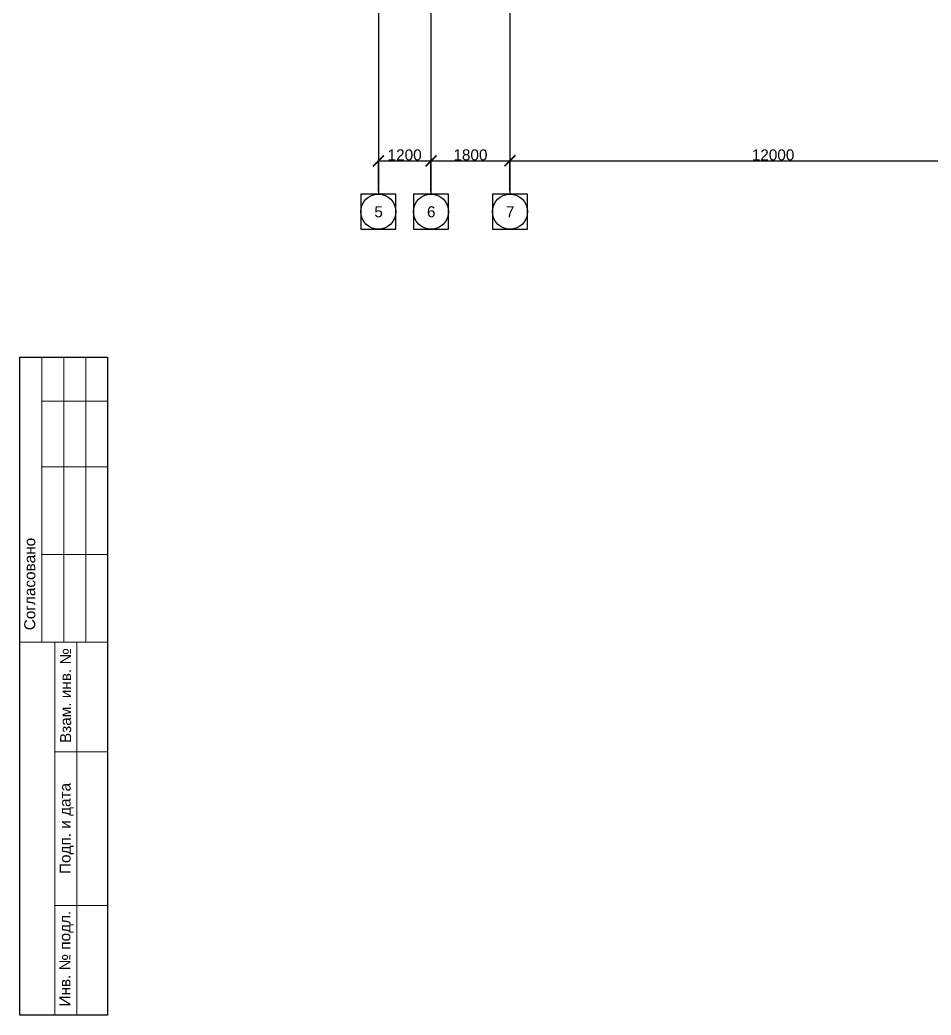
# Model space of a CAD drawing. Header units: metres. Extents: x 0.2 to 41.7, y -0.2 to 56.7.
# Drawn here: x 0.2 to 20.97, y 0.2 to 22.89 of the extents above; entities that cross this region are included whole.
import ezdxf
from ezdxf.enums import TextEntityAlignment as Align

# ---------------------------------------------------------------- set-up
doc = ezdxf.new("R2010")
doc.units = ezdxf.units.M
doc.linetypes.add('ACAD_ISO04W100', pattern=[30, 24, -3, 0, -3])
doc.layers.add('Level 63', color=7, linetype='Continuous', lineweight=0)
for name, color, linetype in [('YOLO_STAMP', 1, 'Continuous'), ('YOLO_TABLE', 1, 'Continuous'), ('Оси', 30, 'Continuous'), ('Осн надпись', 7, 'Continuous'), ('размеры оси', 163, 'Continuous')]:
    doc.layers.add(name, color=color, linetype=linetype)
doc.styles.get("Standard").update_dxf_attribs({"font": 'arial.ttf'})
doc.styles.add('Style-Arial', font='arial.ttf')
doc.dimstyles.new('100', dxfattribs={"dimtxt": 0.25, "dimasz": 0.25, "dimexe": 0.0125, "dimexo": 0.0625, "dimgap": 0.0065, "dimtad": 1, "dimlfac": 1000, "dimtxsty": 'Standard', "dimblk": 'ARCHTICK', "dimcen": 0.25, "dimadec": 0, "dimazin": 0, "dimtfac": 1, "dimtmove": 0, "dimatfit": 3, "dimldrblk": 'ARCHTICK', "dimfxl": 1, "dimarcsym": 0})

# ---------------------------------------------------------------- blocks, each defined once
blk = doc.blocks.new('_ArchTick')
at = {"color": 0, "linetype": 'ByBlock', "const_width": 0.15}
blk.add_lwpolyline([(-0.5, -0.5), (0.5, 0.5)], dxfattribs=at)
blk = doc.blocks.new('*D50')
at = {"layer": 'Defpoints', "color": 0, "transparency": 16777216}
for p in [(9.571, 19.676), (8.371, 18.919), (9.571, 18.919)]:
    blk.add_point(p, dxfattribs=at)
at = {"layer": 'размеры оси', "color": 0, "lineweight": -2, "transparency": 16777216}
for p, q in [((8.371, 18.982), (8.371, 19.689)), ((8.371, 19.676), (9.571, 19.676)), ((9.571, 18.982), (9.571, 19.689))]:
    blk.add_line(p, q, dxfattribs=at)
at = {"layer": 'размеры оси', "color": 0, "lineweight": -2, "transparency": 16777216, "xscale": 0.25, "yscale": 0.25, "zscale": 0.25, "rotation": 180}
blk.add_blockref('_ArchTick', (8.371, 19.676), dxfattribs=at)
at = {"layer": 'размеры оси', "color": 0, "lineweight": -2, "transparency": 16777216, "xscale": 0.25, "yscale": 0.25, "zscale": 0.25}
blk.add_blockref('_ArchTick', (9.571, 19.676), dxfattribs=at)
at = {"layer": 'размеры оси', "color": 0, "transparency": 16777216, "insert": (8.971, 19.811), "char_height": 0.25, "attachment_point": 5}
blk.add_mtext('1200', dxfattribs=at)
blk = doc.blocks.new('*D51')
at = {"layer": 'Defpoints', "color": 0, "transparency": 16777216}
for p in [(11.371, 19.676), (9.571, 18.919), (11.371, 18.919)]:
    blk.add_point(p, dxfattribs=at)
at = {"layer": 'размеры оси', "color": 0, "lineweight": -2, "transparency": 16777216}
for p, q in [((9.571, 18.982), (9.571, 19.689)), ((9.571, 19.676), (11.371, 19.676)), ((11.371, 18.982), (11.371, 19.689))]:
    blk.add_line(p, q, dxfattribs=at)
at = {"layer": 'размеры оси', "color": 0, "lineweight": -2, "transparency": 16777216, "xscale": 0.25, "yscale": 0.25, "zscale": 0.25, "rotation": 180}
blk.add_blockref('_ArchTick', (9.571, 19.676), dxfattribs=at)
at = {"layer": 'размеры оси', "color": 0, "lineweight": -2, "transparency": 16777216, "xscale": 0.25, "yscale": 0.25, "zscale": 0.25}
blk.add_blockref('_ArchTick', (11.371, 19.676), dxfattribs=at)
at = {"layer": 'размеры оси', "color": 0, "transparency": 16777216, "insert": (10.471, 19.811), "char_height": 0.25, "attachment_point": 5}
blk.add_mtext('1800', dxfattribs=at)
blk = doc.blocks.new('*D52')
at = {"layer": 'Defpoints', "color": 0, "transparency": 16777216}
for p in [(23.371, 19.676), (11.371, 18.919), (23.371, 18.919)]:
    blk.add_point(p, dxfattribs=at)
at = {"layer": 'размеры оси', "color": 0, "lineweight": -2, "transparency": 16777216}
for p, q in [((11.371, 18.982), (11.371, 19.689)), ((11.371, 19.676), (23.371, 19.676)), ((23.371, 18.982), (23.371, 19.689))]:
    blk.add_line(p, q, dxfattribs=at)
at = {"layer": 'размеры оси', "color": 0, "lineweight": -2, "transparency": 16777216, "xscale": 0.25, "yscale": 0.25, "zscale": 0.25, "rotation": 180}
blk.add_blockref('_ArchTick', (11.371, 19.676), dxfattribs=at)
at = {"layer": 'размеры оси', "color": 0, "lineweight": -2, "transparency": 16777216, "xscale": 0.25, "yscale": 0.25, "zscale": 0.25}
blk.add_blockref('_ArchTick', (23.371, 19.676), dxfattribs=at)
at = {"layer": 'размеры оси', "color": 0, "transparency": 16777216, "insert": (17.371, 19.811), "char_height": 0.25, "attachment_point": 5}
blk.add_mtext('12000', dxfattribs=at)

msp = doc.modelspace()

# ---------------------------------------------------------------- linework, layer by layer
msp.add_line((2.198828, 15.201571), (2.198828, 0.201571))
at = {"layer": 'Level 63', "color": 7, "linetype": 'Continuous', "lineweight": 13}
for p, q in [((0.198828, 15.201571), (2.198828, 15.201571)), ((0.198828, 15.201571), (0.198828, 8.701571)), ((0.698828, 15.201571), (0.698828, 8.701571)), ((1.198828, 15.201571), (1.198828, 8.701571)), ((1.698828, 15.201571), (1.698828, 8.701571)), ((0.698828, 14.201571), (2.198828, 14.201571)), ((0.698828, 12.701571), (2.198828, 12.701571)), ((0.698828, 10.701571), (2.198828, 10.701571)), ((0.198828, 8.701571), (2.198828, 8.701571)), ((0.998828, 8.701571), (2.198828, 8.701571)), ((1.498828, 0.201571), (1.498828, 8.701571)), ((0.998828, 6.201571), (2.198828, 6.201571)), ((0.998828, 2.701571), (2.198828, 2.701571))]:
    msp.add_line(p, q, dxfattribs=at)
at = {"layer": 'Level 63', "color": 7, "linetype": 'Continuous', "lineweight": 13, "flags": 128}
msp.add_lwpolyline([(0.998828, 0.201571), (0.998828, 8.701571)], dxfattribs=at)
at = {"layer": 'YOLO_STAMP'}
msp.add_lwpolyline([(0.198828, 15.201571), (2.198828, 15.201571), (2.198828, 0.201571), (0.198828, 0.201571)], close=True, dxfattribs=at)
at = {"layer": 'YOLO_TABLE'}
for points in [[(7.971492, 18.119165), (8.771492, 18.119165), (8.771492, 18.919165), (7.971492, 18.919165)], [(9.171492, 18.119165), (9.971492, 18.119165), (9.971492, 18.919165), (9.171492, 18.919165)], [(10.971492, 18.119165), (11.771492, 18.119165), (11.771492, 18.919165), (10.971492, 18.919165)]]:
    msp.add_lwpolyline(points, close=True, dxfattribs=at)
at = {"layer": 'Оси', "linetype": 'ACAD_ISO04W100', "ltscale": 40}
for p, q in [((8.371492, 53.859134), (8.371492, 18.919165)), ((9.571492, 53.859134), (9.571492, 18.919165)), ((11.371492, 53.859134), (11.371492, 18.919165))]:
    msp.add_line(p, q, dxfattribs=at)
at = {"layer": 'Осн надпись', "ltscale": 40}
for centre in [(8.371492, 18.519165), (9.571492, 18.519165), (11.371492, 18.519165)]:
    msp.add_circle(centre, 0.4, dxfattribs=at)

# ---------------------------------------------------------------- texts
at = {"layer": 'Level 63', "color": 7, "linetype": 'Continuous', "lineweight": 0, "style": 'Style-Arial'}
for s, p in [('Согласовано', (0.423222, 10.028993)), ('Взам. инв. №', (1.241506, 7.485931)), ('Подп. и дата', (1.22862, 4.456138)), ('Инв. № подл.', (1.224155, 1.48822))]:
    msp.add_text(s, height=0.25002, rotation=90, dxfattribs=at).set_placement(p, align=Align.MIDDLE_CENTER)
at = {"layer": 'Осн надпись', "char_height": 0.25, "width": 0.25, "attachment_point": 1}
for s, insert in [('5', (8.280059, 18.641047)), ('6', (9.480059, 18.641047)), ('7', (11.280059, 18.641047))]:
    msp.add_mtext(s, dxfattribs=dict(at, insert=insert))

# ---------------------------------------------------------------- dimensions: what is measured, and where the dimension line sits
at = {"layer": 'размеры оси'}
for base, p1, p2, picture, middle in [((9.571492, 19.676359), (8.371492, 18.919165), (9.571492, 18.919165), '*D50', (8.971492, 19.810502)), ((11.371492, 19.676359), (9.571492, 18.919165), (11.371492, 18.919165), '*D51', (10.471492, 19.810502)), ((23.371492, 19.676359), (11.371492, 18.919165), (23.371492, 18.919165), '*D52', (17.371492, 19.810502))]:
    dim = msp.add_linear_dim(base=base, p1=p1, p2=p2, dimstyle='100', override={"dimtmove": 1, "dimfxl": 0}, dxfattribs=at)
    dim.commit()
    dim.dimension.update_dxf_attribs({"geometry": picture, "text_midpoint": middle})

doc.saveas('drawing.dxf')
